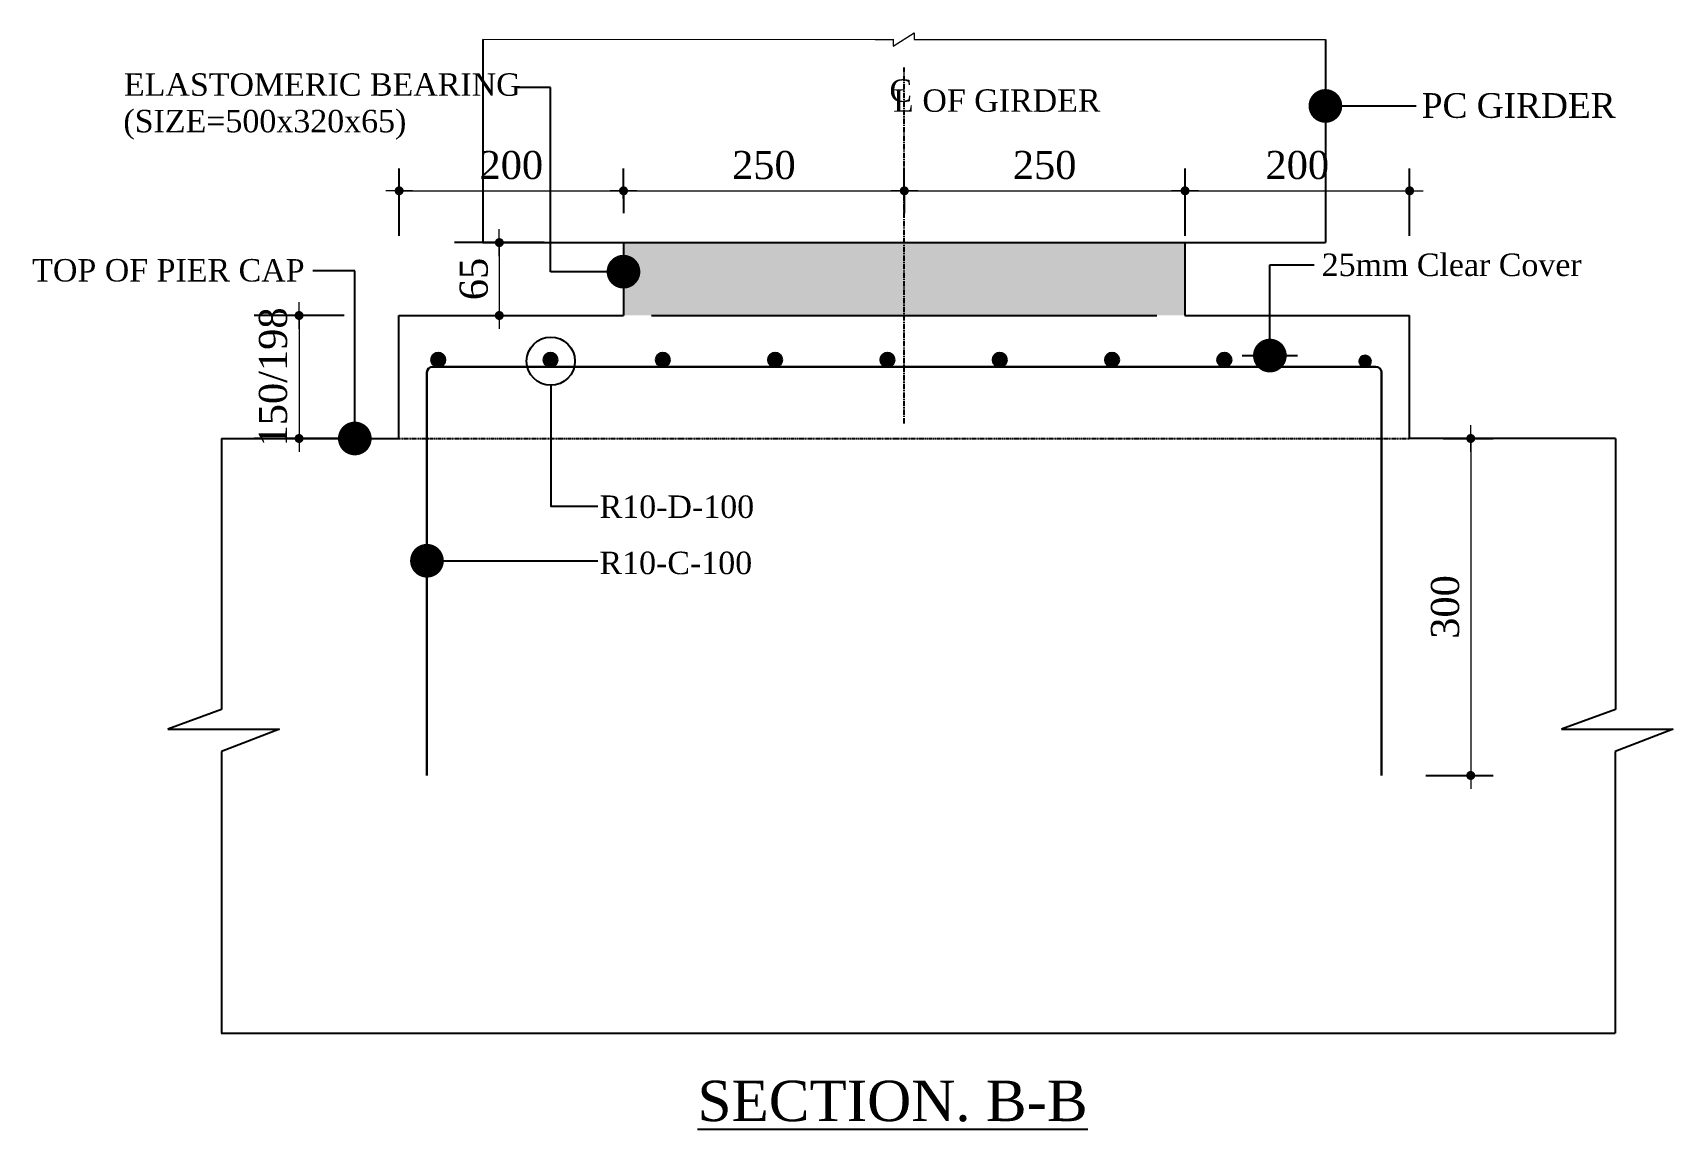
# Model space of a CAD drawing. Header units: millimetres. Extents: x -29779 to 80452, y -13100 to 39577.
# Drawn here: x 541 to 2001, y 17194 to 18170 of the extents above; entities that cross this region are included whole.
import ezdxf

# ---------------------------------------------------------------- set-up
doc = ezdxf.new("R2010")
doc.units = ezdxf.units.MM
doc.header["$LTSCALE"] = 3
doc.linetypes.add('CENTER', pattern=[50.8, 31.75, -6.35, 6.35, -6.35])
doc.linetypes.add('HIDDEN', pattern=[9.525, 6.35, -3.175])
for name, color, linetype in [('Bearing  peat', 11, 'Continuous'), ('Center Line', 34, 'Continuous'), ('Extra Line', 70, 'Continuous'), ('Girder Line', 11, 'Continuous'), ('Hatching', 35, 'Continuous'), ('Text', 7, 'Continuous')]:
    doc.layers.add(name, color=color, linetype=linetype)
doc.layers.add('Ber', color=12, linetype='Continuous', lineweight=30)
doc.layers.add('Dimision', color=4, linetype='Continuous', lineweight=13)
doc.styles.get("Standard").update_dxf_attribs({"font": 'times.ttf'})
doc.dimstyles.new('ISO-25', dxfattribs={"dimtxt": 15, "dimasz": 15, "dimexe": 20, "dimexo": 10.625, "dimgap": 15, "dimtad": 1, "dimdec": 1, "dimdsep": 46, "dimtxsty": 'Standard', "dimblk": 'DOT', "dimcen": 2.5, "dimclrd": 256, "dimclre": 256, "dimclrt": 256, "dimadec": 0, "dimazin": 0, "dimtfac": 1, "dimtdec": 1, "dimtix": 1, "dimtmove": 0, "dimatfit": 3, "dimldrblk": 'DOT', "dimfxl": 1, "dimlwd": -1, "dimarcsym": 0})
doc.dimstyles.new('ISO-25N', dxfattribs={"dimtxt": 25, "dimasz": 0.2, "dimexe": 40, "dimexo": 40, "dimgap": 25, "dimtad": 1, "dimdec": 0, "dimtxsty": 'Standard', "dimblk": 'D_TIC', "dimcen": 52.5, "dimclrd": 256, "dimclre": 256, "dimclrt": 256, "dimadec": 0, "dimazin": 0, "dimtfac": 1, "dimtdec": 0, "dimtix": 1, "dimtmove": 0, "dimatfit": 3, "dimldrblk": 'DOT', "dimfxl": 40, "dimfxlon": 1, "dimlwd": -1, "dimarcsym": 0})

# ---------------------------------------------------------------- blocks, each defined once
blk = doc.blocks.new('D_TIC')
at = {"layer": 'Dimision', "ltscale": 5}
for p, q in [((-60, 0), (60, 0)), ((0, 60), (0, -60))]:
    blk.add_line(p, q, dxfattribs=at)
at = {"layer": 'Dimision', "ltscale": 5, "const_width": 20}
blk.add_lwpolyline([(-10, 0, 1), (10, 0, 1)], format="xyb", close=True, dxfattribs=at)
blk = doc.blocks.new('*D25')
at = {"layer": 'Defpoints', "color": 0, "linetype": 'Continuous', "ltscale": 0.1, "transparency": 16777216}
for p in [(1066.6, 18029.1), (1066.6, 17992.3), (866.8, 17918.1)]:
    blk.add_point(p, dxfattribs=at)
at = {"layer": 'Dimision', "linetype": 'Continuous', "lineweight": -2, "ltscale": 0.1, "transparency": 16777216}
for p, q in [((866.8, 17989.1), (866.8, 18049.1)), ((1066.6, 18022.3), (1066.6, 18049.1))]:
    blk.add_line(p, q, dxfattribs=at)
at = {"layer": 'Dimision', "linetype": 'Continuous', "ltscale": 0.1, "transparency": 16777216}
blk.add_line((867, 18029.1), (1066.4, 18029.1), dxfattribs=at)
at = {"layer": 'Dimision', "linetype": 'Continuous', "ltscale": 0.1, "transparency": 16777216, "xscale": 0.2, "yscale": 0.2, "zscale": 0.2, "rotation": 180}
blk.add_blockref('D_TIC', (866.8, 18029.1), dxfattribs=at)
at = {"layer": 'Dimision', "linetype": 'Continuous', "ltscale": 0.1, "transparency": 16777216, "xscale": 0.2, "yscale": 0.2, "zscale": 0.2}
blk.add_blockref('D_TIC', (1066.6, 18029.1), dxfattribs=at)
at = {"layer": 'Dimision', "linetype": 'Continuous', "ltscale": 0.1, "transparency": 16777216, "insert": (966.7, 18051.9), "char_height": 25, "attachment_point": 5}
blk.add_mtext('200', dxfattribs=at)
blk = doc.blocks.new('_Dot')
at = {"color": 0, "linetype": 'ByBlock', "lineweight": -2}
blk.add_line((-0.5, 0), (-1, 0), dxfattribs=at)
at = {"color": 0, "linetype": 'ByBlock', "const_width": 0.5}
blk.add_lwpolyline([(-0.25, 0, 1), (0.25, 0, 1)], format="xyb", close=True, dxfattribs=at)
blk = doc.blocks.new('*D26')
at = {"layer": 'Defpoints', "color": 0, "linetype": 'Continuous', "ltscale": 0.1, "transparency": 16777216}
for p in [(1766.6, 18029.1), (1566.6, 17992.6), (1766.6, 17918.1)]:
    blk.add_point(p, dxfattribs=at)
at = {"layer": 'Dimision', "linetype": 'Continuous', "lineweight": -2, "ltscale": 0.1, "transparency": 16777216}
for p, q in [((1566.6, 18022.6), (1566.6, 18049.1)), ((1766.6, 17989.1), (1766.6, 18049.1))]:
    blk.add_line(p, q, dxfattribs=at)
at = {"layer": 'Dimision', "linetype": 'Continuous', "ltscale": 0.1, "transparency": 16777216}
blk.add_line((1566.8, 18029.1), (1766.4, 18029.1), dxfattribs=at)
at = {"layer": 'Dimision', "linetype": 'Continuous', "ltscale": 0.1, "transparency": 16777216, "xscale": 0.2, "yscale": 0.2, "zscale": 0.2, "rotation": 180}
blk.add_blockref('D_TIC', (1566.6, 18029.1), dxfattribs=at)
at = {"layer": 'Dimision', "linetype": 'Continuous', "ltscale": 0.1, "transparency": 16777216, "xscale": 0.2, "yscale": 0.2, "zscale": 0.2}
blk.add_blockref('D_TIC', (1766.6, 18029.1), dxfattribs=at)
at = {"layer": 'Dimision', "linetype": 'Continuous', "ltscale": 0.1, "transparency": 16777216, "insert": (1666.6, 18051.9), "char_height": 25, "attachment_point": 5}
blk.add_mtext('200', dxfattribs=at)
blk = doc.blocks.new('*D27')
at = {"layer": 'Defpoints', "color": 0, "linetype": 'Continuous', "ltscale": 0.1, "transparency": 16777216}
for p in [(866.6, 17918.1), (777.7, 17808.6), (873.4, 17808.6)]:
    blk.add_point(p, dxfattribs=at)
at = {"layer": 'Dimision', "linetype": 'Continuous', "lineweight": -2, "ltscale": 0.1, "transparency": 16777216}
for p, q in [((817.7, 17918.1), (737.7, 17918.1)), ((817.7, 17808.6), (737.7, 17808.6))]:
    blk.add_line(p, q, dxfattribs=at)
at = {"layer": 'Dimision', "linetype": 'Continuous', "ltscale": 0.1, "transparency": 16777216}
blk.add_line((777.7, 17917.9), (777.7, 17808.8), dxfattribs=at)
at = {"layer": 'Dimision', "linetype": 'Continuous', "ltscale": 0.1, "transparency": 16777216, "xscale": 0.2, "yscale": 0.2, "zscale": 0.2}
for p, rotation in [((777.7, 17918.1), 90), ((777.7, 17808.6), 270)]:
    blk.add_blockref('D_TIC', p, dxfattribs=dict(at, rotation=rotation))
at = {"layer": 'Dimision', "linetype": 'Continuous', "ltscale": 0.1, "transparency": 16777216, "insert": (754.6, 17863.4), "char_height": 20, "attachment_point": 5, "rotation": 90}
blk.add_mtext('{\\H1.25x;150/198}', dxfattribs=at)
blk = doc.blocks.new('*D50')
at = {"layer": 'Defpoints', "color": 0, "linetype": 'Continuous', "ltscale": 0.1, "transparency": 16777216}
for p in [(1766.6, 17808.6), (1741.6, 17508.6), (1821, 17508.6)]:
    blk.add_point(p, dxfattribs=at)
at = {"layer": 'Dimision', "linetype": 'Continuous', "lineweight": -2, "ltscale": 0.1, "transparency": 16777216}
for p, q in [((1796.6, 17808.6), (1841, 17808.6)), ((1781, 17508.6), (1841, 17508.6))]:
    blk.add_line(p, q, dxfattribs=at)
at = {"layer": 'Dimision', "linetype": 'Continuous', "ltscale": 0.1, "transparency": 16777216}
blk.add_line((1821, 17808.4), (1821, 17508.8), dxfattribs=at)
at = {"layer": 'Dimision', "linetype": 'Continuous', "ltscale": 0.1, "transparency": 16777216, "xscale": 0.2, "yscale": 0.2, "zscale": 0.2}
for p, rotation in [((1821, 17808.6), 90), ((1821, 17508.6), 270)]:
    blk.add_blockref('D_TIC', p, dxfattribs=dict(at, rotation=rotation))
at = {"layer": 'Dimision', "linetype": 'Continuous', "ltscale": 0.1, "transparency": 16777216, "insert": (1798.3, 17658.6), "char_height": 25, "attachment_point": 5, "rotation": 90}
blk.add_mtext('300', dxfattribs=at)
blk = doc.blocks.new('*D42')
at = {"layer": 'Defpoints', "color": 0, "linetype": 'Continuous', "ltscale": 0.1, "transparency": 16777216}
for p in [(1066.6, 17983), (946, 17918.1), (956, 17918.1)]:
    blk.add_point(p, dxfattribs=at)
at = {"layer": 'Dimision', "linetype": 'Continuous', "lineweight": -2, "ltscale": 0.1, "transparency": 16777216}
for p, q in [((996, 17983), (916, 17983)), ((956, 17918.1), (996, 17918.1))]:
    blk.add_line(p, q, dxfattribs=at)
at = {"layer": 'Dimision', "linetype": 'Continuous', "ltscale": 0.1, "transparency": 16777216}
blk.add_line((956, 17982.8), (956, 17918.3), dxfattribs=at)
at = {"layer": 'Dimision', "linetype": 'Continuous', "ltscale": 0.1, "transparency": 16777216, "xscale": 0.2, "yscale": 0.2, "zscale": 0.2}
for p, rotation in [((956, 17983), 90), ((956, 17918.1), 270)]:
    blk.add_blockref('D_TIC', p, dxfattribs=dict(at, rotation=rotation))
at = {"layer": 'Dimision', "linetype": 'Continuous', "ltscale": 0.1, "transparency": 16777216, "insert": (933.3, 17950.6), "char_height": 25, "attachment_point": 5, "rotation": 90}
blk.add_mtext('65', dxfattribs=at)
blk = doc.blocks.new('*D89')
at = {"layer": 'Defpoints', "color": 0, "linetype": 'Continuous', "ltscale": 0.1, "transparency": 16777216}
for p in [(1066.6, 18045.5), (1316.6, 18029.1), (1316.6, 18009.8)]:
    blk.add_point(p, dxfattribs=at)
at = {"layer": 'Dimision', "linetype": 'Continuous', "lineweight": -2, "ltscale": 0.1, "transparency": 16777216}
for p, q in [((1316.6, 18029.1), (1316.6, 18049.1)), ((1066.6, 18029.1), (1066.6, 18009.1))]:
    blk.add_line(p, q, dxfattribs=at)
at = {"layer": 'Dimision', "linetype": 'Continuous', "ltscale": 0.1, "transparency": 16777216}
blk.add_line((1066.8, 18029.1), (1316.4, 18029.1), dxfattribs=at)
at = {"layer": 'Dimision', "linetype": 'Continuous', "ltscale": 0.1, "transparency": 16777216, "xscale": 0.2, "yscale": 0.2, "zscale": 0.2, "rotation": 180}
blk.add_blockref('D_TIC', (1066.6, 18029.1), dxfattribs=at)
at = {"layer": 'Dimision', "linetype": 'Continuous', "ltscale": 0.1, "transparency": 16777216, "xscale": 0.2, "yscale": 0.2, "zscale": 0.2}
blk.add_blockref('D_TIC', (1316.6, 18029.1), dxfattribs=at)
at = {"layer": 'Dimision', "linetype": 'Continuous', "ltscale": 0.1, "transparency": 16777216, "insert": (1191.6, 18051.9), "char_height": 25, "attachment_point": 5}
blk.add_mtext('250', dxfattribs=at)
blk = doc.blocks.new('*D90')
at = {"layer": 'Defpoints', "color": 0, "linetype": 'Continuous', "ltscale": 0.1, "transparency": 16777216}
for p in [(1316.6, 18045.5), (1566.6, 18029.1), (1566.6, 17953.4)]:
    blk.add_point(p, dxfattribs=at)
at = {"layer": 'Dimision', "linetype": 'Continuous', "lineweight": -2, "ltscale": 0.1, "transparency": 16777216}
for p, q in [((1566.6, 17989.1), (1566.6, 18049.1)), ((1316.6, 18029.1), (1316.6, 18009.1))]:
    blk.add_line(p, q, dxfattribs=at)
at = {"layer": 'Dimision', "linetype": 'Continuous', "ltscale": 0.1, "transparency": 16777216}
blk.add_line((1316.8, 18029.1), (1566.4, 18029.1), dxfattribs=at)
at = {"layer": 'Dimision', "linetype": 'Continuous', "ltscale": 0.1, "transparency": 16777216, "xscale": 0.2, "yscale": 0.2, "zscale": 0.2, "rotation": 180}
blk.add_blockref('D_TIC', (1316.6, 18029.1), dxfattribs=at)
at = {"layer": 'Dimision', "linetype": 'Continuous', "ltscale": 0.1, "transparency": 16777216, "xscale": 0.2, "yscale": 0.2, "zscale": 0.2}
blk.add_blockref('D_TIC', (1566.6, 18029.1), dxfattribs=at)
at = {"layer": 'Dimision', "linetype": 'Continuous', "ltscale": 0.1, "transparency": 16777216, "insert": (1441.6, 18051.9), "char_height": 25, "attachment_point": 5}
blk.add_mtext('250', dxfattribs=at)

msp = doc.modelspace()

# ---------------------------------------------------------------- hatches: boundary and pattern name
at = {"layer": 'Ber', "linetype": 'Continuous'}
for points in [[(895.35, 17878.67, 1), (907.85, 17878.67, 1)], [(995.35, 17878.67, 1), (1007.85, 17878.67, 1)], [(1095.35, 17878.67, 1), (1107.85, 17878.67, 1)], [(1195.35, 17878.67, 1), (1207.85, 17878.67, 1)], [(1295.35, 17878.67, 1), (1307.85, 17878.67, 1)], [(1395.35, 17878.67, 1), (1407.85, 17878.67, 1)], [(1495.35, 17878.67, 1), (1507.85, 17878.67, 1)], [(1595.35, 17878.67, 1), (1607.85, 17878.67, 1)], [(1721.93, 17877.42, 1), (1731.93, 17877.42, 1)]]:
    msp.add_hatch(color=256, dxfattribs=at).paths.add_polyline_path(points)
at = {"layer": 'Hatching', "linetype": 'Continuous', "ltscale": 3}
h = msp.add_hatch(color=256, dxfattribs=at)
h.paths.add_polyline_path([(1316.56, 17983.04), (1316.56, 17918.11), (1566.56, 17918.11), (1566.56, 17983.04)])
h.paths.add_polyline_path([(1316.56, 17918.11), (1316.56, 17983.04), (1066.56, 17983.04), (1066.56, 17918.11)])

# ---------------------------------------------------------------- linework, layer by layer
at = {"layer": 'Bearing  peat', "linetype": 'Continuous', "ltscale": 3}
for p, q in [((941.25, 18163.95), (941.25, 17983.04)), ((1691.6, 18163.95), (1691.6, 17983.04)), ((941.25, 17983.04), (1691.6, 17983.04)), ((1066.56, 17983.04), (1066.56, 17918.11)), ((1566.56, 17983.04), (1566.56, 17918.11)), ((1091.56, 17918.11), (1541.56, 17918.11)), ((708.75, 17808.61), (866.56, 17808.61)), ((708.75, 17808.61), (708.75, 17567.23)), ((1949.88, 17808.61), (1766.56, 17808.61)), ((1949.88, 17808.61), (1949.88, 17567.23)), ((708.75, 17567.23), (660.84, 17549.84)), ((1949.88, 17567.23), (1901.97, 17549.84)), ((660.84, 17549.84), (760.18, 17549.92)), ((760.18, 17549.92), (708.49, 17529.93)), ((1901.97, 17549.84), (2001.31, 17549.92)), ((2001.31, 17549.92), (1949.62, 17529.93)), ((708.49, 17529.93), (708.49, 17279.05)), ((1949.62, 17529.93), (1949.53, 17279.05)), ((708.4, 17279.05), (1949.53, 17279.05))]:
    msp.add_line(p, q, dxfattribs=at)
at = {"layer": 'Ber', "linetype": 'Continuous', "ltscale": 3}
for p, q in [((891.56, 17508.61), (891.56, 17867.42)), ((896.56, 17872.42), (1736.56, 17872.42)), ((1741.56, 17508.61), (1741.56, 17867.42))]:
    msp.add_line(p, q, dxfattribs=at)
at = {"layer": 'Ber', "linetype": 'Continuous'}
for centre, radius in [((901.6, 17878.67), 6.25), ((1001.6, 17878.67), 6.25), ((1101.6, 17878.67), 6.25), ((1201.6, 17878.67), 6.25), ((1301.6, 17878.67), 6.25), ((1401.6, 17878.67), 6.25), ((1501.6, 17878.67), 6.25), ((1601.6, 17878.67), 6.25), ((1726.93, 17877.42), 5)]:
    msp.add_circle(centre, radius, dxfattribs=at)
at = {"layer": 'Ber', "linetype": 'Continuous', "ltscale": 3}
for centre, start, end in [((896.56, 17867.42), 90, 180), ((1736.56, 17867.42), 0, 90)]:
    msp.add_arc(centre, 5, start, end, dxfattribs=at)
at = {"layer": 'Center Line', "linetype": 'CENTER', "ltscale": 0.05}
msp.add_line((1316.56, 17822.07), (1316.56, 18138.77), dxfattribs=at)
at = {"layer": 'Dimision', "linetype": 'Continuous', "ltscale": 3}
for p, q in [((941.25, 18164.08), (1290.83, 18163.95)), ((1290.83, 18163.95), (1306.67, 18163.95)), ((1306.67, 18158.01), (1325.39, 18169.77)), ((1306.67, 18164.05), (1306.67, 18158.01)), ((1325.39, 18169.77), (1325.39, 18163.95)), ((1325.39, 18163.95), (1691.6, 18163.95))]:
    msp.add_line(p, q, dxfattribs=at)
at = {"layer": 'Extra Line', "linetype": 'HIDDEN', "ltscale": 0.05}
msp.add_line((866.56, 17808.61), (1766.56, 17808.61), dxfattribs=at)
at = {"layer": 'Girder Line', "linetype": 'Continuous', "ltscale": 3}
for p, q in [((866.56, 17918.11), (1066.56, 17918.11)), ((866.56, 17808.61), (866.56, 17918.11)), ((1566.56, 17918.11), (1766.56, 17918.11)), ((1766.56, 17808.61), (1766.56, 17918.11)), ((1617.62, 17882.42), (1666.7, 17882.42))]:
    msp.add_line(p, q, dxfattribs=at)
at = {"layer": 'Text', "linetype": 'Continuous', "ltscale": 3}
msp.add_line((1001.61, 18121.1), (971.77, 18121.1), dxfattribs=at)
msp.add_lwpolyline([(1001.82, 17855.93), (1001.82, 17748.24), (1043.58, 17748.24)], dxfattribs=at)
msp.add_circle((1001.82, 17877.42), 21.49, dxfattribs=at)

# ---------------------------------------------------------------- texts
for s, p in [('ELASTOMERIC BEARING', (621.75, 18113.71)), ('(SIZE=500x320x65)', (621.26, 18081.19))]:
    msp.add_text(s, height=20, dxfattribs=at).set_placement(p)
at = {"layer": 'Text', "linetype": 'Continuous', "ltscale": 3, "char_height": 20, "width": 634.4051, "attachment_point": 3}
for s, insert in [('{\\fTimes New Roman|b0|i0|c0|p18;C}', (1323.55, 18128.33)), ('L OF GIRDER', (1491.34, 18119.44)), ('TOP OF PIER CAP', (782.6, 17968.36)), ('25mm Clear Cover', (1919.84, 17973.25)), ('R10-D-100', (1182.91, 17757.87)), ('R10-C-100', (1181.15, 17707.82))]:
    msp.add_mtext(s, dxfattribs=dict(at, insert=insert))
at = {"layer": 'Text'}
for s, insert, char_height, width, attachment_point in [('PC GIRDER', (1950.05, 18116.07), 22, 634.4051, 3), ('{\\LSECTION. B-B}', (1132.5, 17236.88), 36, 1036.5176, 1)]:
    msp.add_mtext(s, dxfattribs=dict(at, insert=insert, char_height=char_height, width=width, attachment_point=attachment_point))

# ---------------------------------------------------------------- dimensions: what is measured, and where the dimension line sits
at = {"layer": 'Dimision', "linetype": 'Continuous', "ltscale": 0.1}
for base, p1, p2, picture, middle in [((1066.56, 18029.15), (866.8, 17918.11), (1066.56, 17992.3), '*D25', (966.68, 18051.87)), ((1766.6, 18029.15), (1566.6, 17992.59), (1766.6, 17918.11), '*D26', (1666.6, 18051.87))]:
    dim = msp.add_linear_dim(base=base, p1=p1, p2=p2, dimstyle='ISO-25N', override={"dimexe": 20, "dimexo": 30, "dimgap": 10}, dxfattribs=at)
    dim.commit()
    dim.dimension.update_dxf_attribs({"geometry": picture, "text_midpoint": middle})
for base, p1, p2, angle, picture, middle in [((1316.56, 18029.15), (1066.56, 18045.51), (1316.56, 18009.76), 180, '*D89', (1191.56, 18051.87)), ((1566.56, 18029.15), (1316.56, 18045.51), (1566.56, 17953.44), 180, '*D90', (1441.56, 18051.87)), ((1821.03, 17508.61), (1766.56, 17808.61), (1741.56, 17508.61), 90, '*D50', (1798.31, 17658.61))]:
    dim = msp.add_linear_dim(base=base, p1=p1, p2=p2, angle=angle, dimstyle='ISO-25N', override={"dimexe": 20, "dimexo": 30, "dimgap": 10}, dxfattribs=at)
    dim.commit()
    dim.dimension.update_dxf_attribs({"geometry": picture, "text_midpoint": middle})
dim = msp.add_linear_dim(base=(956.03, 17918.11), p1=(1066.56, 17983.04), p2=(946.03, 17918.11), angle=90, text='65', dimstyle='ISO-25N', override={"dimgap": 10}, dxfattribs=at)
dim.commit()
dim.dimension.update_dxf_attribs({"geometry": '*D42', "text_midpoint": (933.31, 17950.58)})
dim = msp.add_linear_dim(base=(777.69, 17808.61), p1=(866.56, 17918.11), p2=(873.36, 17808.61), angle=90, text='{\\H1.25x;150/198}', dimstyle='ISO-25N', override={"dimtxt": 20, "dimgap": 10}, dxfattribs=at)
dim.commit()
dim.dimension.update_dxf_attribs({"geometry": '*D27', "text_midpoint": (777.69, 17863.36), "dimtype": 160})

# ---------------------------------------------------------------- leaders
at = {"layer": 'Text', "linetype": 'Continuous', "ltscale": 3}
for points in [[(1066.56, 17957.11), (1001.61, 17957.11), (1001.61, 18121.1)], [(1691.6, 18104.66), (1772.47, 18104.66)], [(827.32, 17808.61), (827.32, 17957.96), (790.01, 17957.96)], [(1642.16, 17882.42), (1642.16, 17963.14), (1681.56, 17963.14)], [(891.56, 17699.75), (1043.58, 17699.75)]]:
    msp.add_leader(points, dimstyle='ISO-25', override={"dimasz": 30, "dimtad": 0}, dxfattribs=at)

doc.saveas('drawing.dxf')
